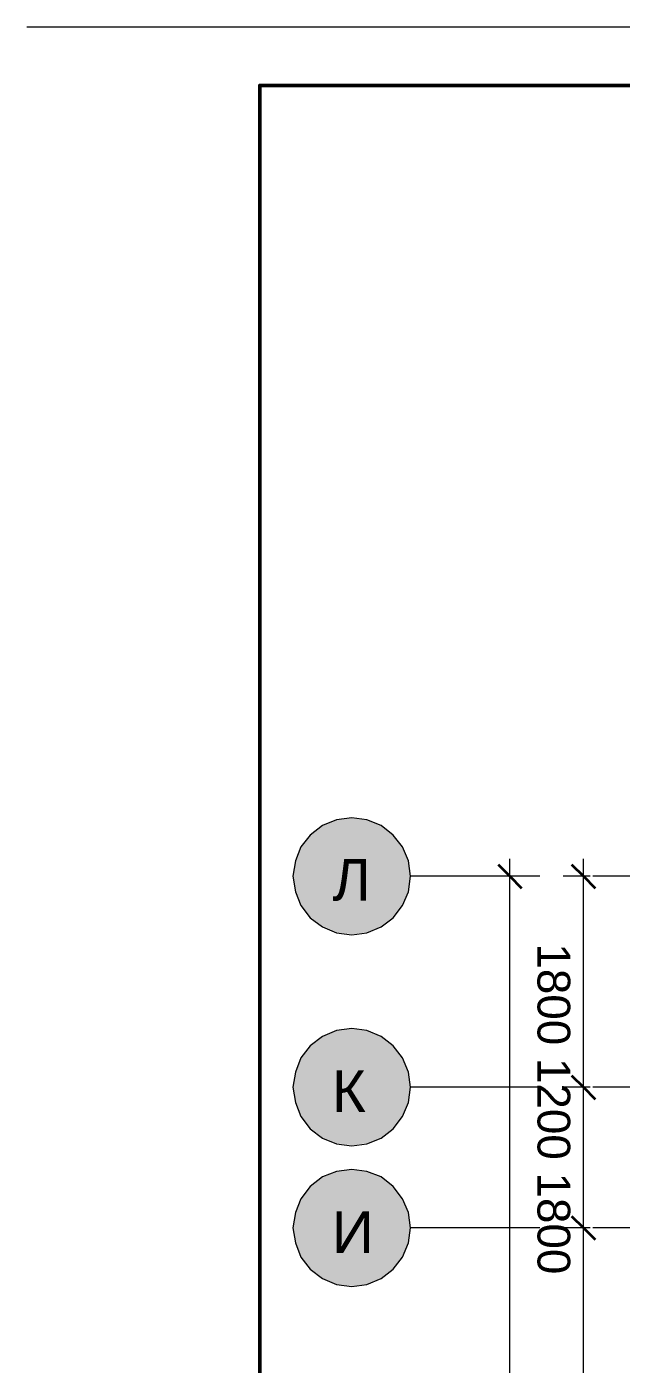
# Model space of a CAD drawing. Header units: millimetres. Extents: x -6983 to 114033, y -5968 to 36007.
# Drawn here: x -6983 to -1908, y 24601 to 36007 of the extents above; entities that cross this region are included whole.
import ezdxf

# ---------------------------------------------------------------- set-up
doc = ezdxf.new("R2010")
doc.units = ezdxf.units.MM
doc.layers.add('PDF _Геометрия', color=7, linetype='Continuous')
doc.layers.add('PDF _Текст', color=7, linetype='Continuous')
doc.layers.add('PDF _Сплошная заливка', color=7, linetype='Continuous', true_color=0xffffff)
doc.styles.add('PDF Arial', font='arial.ttf')

msp = doc.modelspace()

# ---------------------------------------------------------------- hatches: boundary and pattern name
at = {"layer": 'PDF _Сплошная заливка', "transparency": 33554559}
for points in [[(-4144, 29258), (-4174, 29262), (-4237, 29262), (-4339, 29249), (-4355, 29241), (-4368, 29236), (-4385, 29228), (-4398, 29224), (-4415, 29215), (-4427, 29211), (-4444, 29203), (-4457, 29198), (-4470, 29186), (-4478, 29181), (-4487, 29173), (-4495, 29169), (-4504, 29160), (-4512, 29156), (-4521, 29148), (-4529, 29143), (-4537, 29135), (-4546, 29131), (-4554, 29122), (-4563, 29118), (-4567, 29110), (-4576, 29101), (-4580, 29093), (-4592, 29080), (-4597, 29071), (-4609, 29059), (-4614, 29050), (-4626, 29038), (-4631, 29029), (-4643, 29016), (-4652, 28991), (-4656, 28983), (-4660, 28970), (-4664, 28961), (-4669, 28949), (-4673, 28940), (-4677, 28928), (-4681, 28919), (-4686, 28906), (-4690, 28898), (-4694, 28868), (-4711, 28767), (-4707, 28763), (-4707, 28737), (-4702, 28737), (-4702, 28712), (-4698, 28712), (-4698, 28686), (-4694, 28686), (-4694, 28661), (-4690, 28661), (-4690, 28631), (-4686, 28631), (-4686, 28623), (-4681, 28623), (-4681, 28610), (-4677, 28610), (-4677, 28602), (-4673, 28602), (-4673, 28589), (-4669, 28589), (-4669, 28581), (-4664, 28581), (-4664, 28568), (-4660, 28568), (-4660, 28559), (-4656, 28559), (-4656, 28547), (-4652, 28547), (-4652, 28538), (-4647, 28538), (-4647, 28526), (-4643, 28526), (-4643, 28513), (-4639, 28513), (-4626, 28500), (-4626, 28492), (-4622, 28492), (-4614, 28483), (-4614, 28475), (-4609, 28475), (-4601, 28466), (-4601, 28458), (-4597, 28458), (-4588, 28449), (-4588, 28441), (-4584, 28441), (-4576, 28433), (-4576, 28424), (-4571, 28424), (-4563, 28416), (-4563, 28407), (-4554, 28407), (-4550, 28403), (-4542, 28399), (-4533, 28390), (-4525, 28386), (-4521, 28382), (-4512, 28378), (-4504, 28369), (-4495, 28365), (-4491, 28361), (-4482, 28356), (-4474, 28348), (-4465, 28344), (-4457, 28335), (-4444, 28331), (-4427, 28323), (-4415, 28318), (-4398, 28310), (-4385, 28306), (-4368, 28297), (-4355, 28293), (-4339, 28284), (-4237, 28272), (-4174, 28268), (-4174, 28272), (-4144, 28276), (-4110, 28280), (-4080, 28284), (-4068, 28289), (-4059, 28293), (-4047, 28297), (-4038, 28301), (-4025, 28306), (-4009, 28314), (-3996, 28318), (-3987, 28323), (-3975, 28327), (-3949, 28339), (-3941, 28348), (-3932, 28352), (-3924, 28361), (-3915, 28365), (-3907, 28373), (-3898, 28378), (-3890, 28386), (-3882, 28390), (-3873, 28399), (-3865, 28403), (-3843, 28424), (-3839, 28433), (-3831, 28441), (-3827, 28449), (-3818, 28458), (-3814, 28466), (-3805, 28475), (-3801, 28483), (-3793, 28492), (-3788, 28500), (-3780, 28509), (-3767, 28534), (-3763, 28547), (-3755, 28564), (-3750, 28576), (-3742, 28593), (-3738, 28606), (-3729, 28623), (-3725, 28636), (-3721, 28665), (-3712, 28733), (-3708, 28796), (-3712, 28796), (-3712, 28830), (-3717, 28830), (-3717, 28864), (-3721, 28864), (-3721, 28894), (-3725, 28894), (-3725, 28906), (-3729, 28906), (-3729, 28915), (-3733, 28915), (-3733, 28923), (-3738, 28923), (-3738, 28936), (-3742, 28936), (-3742, 28945), (-3746, 28945), (-3746, 28953), (-3750, 28953), (-3750, 28966), (-3755, 28966), (-3755, 28974), (-3759, 28974), (-3759, 28983), (-3763, 28983), (-3763, 28995), (-3767, 28995), (-3767, 29004), (-3772, 29004), (-3772, 29012), (-3776, 29012), (-3776, 29021), (-3784, 29029), (-3788, 29029), (-3788, 29038), (-3801, 29050), (-3805, 29050), (-3805, 29059), (-3818, 29071), (-3822, 29071), (-3822, 29080), (-3835, 29093), (-3839, 29093), (-3839, 29101), (-3869, 29131), (-3877, 29135), (-3890, 29148), (-3898, 29152), (-3911, 29165), (-3920, 29169), (-3932, 29181), (-3941, 29186), (-3949, 29194), (-3975, 29207), (-3987, 29211), (-3996, 29215), (-4009, 29220), (-4025, 29228), (-4038, 29232), (-4047, 29236), (-4059, 29241), (-4068, 29245), (-4080, 29249), (-4110, 29253)], [(-4372, 29046), (-4372, 28445), (-4097, 28445), (-4097, 29046)], [(-4144, 27459), (-4174, 27464), (-4237, 27464), (-4339, 27451), (-4355, 27442), (-4368, 27438), (-4385, 27430), (-4398, 27425), (-4415, 27417), (-4427, 27413), (-4444, 27404), (-4457, 27400), (-4470, 27387), (-4478, 27383), (-4487, 27375), (-4495, 27370), (-4504, 27362), (-4512, 27358), (-4521, 27349), (-4529, 27345), (-4537, 27337), (-4546, 27332), (-4554, 27324), (-4563, 27320), (-4567, 27311), (-4576, 27303), (-4580, 27294), (-4592, 27282), (-4597, 27273), (-4609, 27260), (-4614, 27252), (-4626, 27239), (-4631, 27231), (-4643, 27218), (-4652, 27193), (-4656, 27184), (-4664, 27159), (-4669, 27150), (-4677, 27125), (-4681, 27117), (-4686, 27104), (-4690, 27095), (-4711, 26969), (-4707, 26964), (-4707, 26939), (-4702, 26939), (-4702, 26914), (-4698, 26914), (-4698, 26888), (-4694, 26888), (-4694, 26863), (-4690, 26863), (-4690, 26833), (-4686, 26833), (-4686, 26825), (-4681, 26825), (-4681, 26812), (-4677, 26812), (-4677, 26803), (-4673, 26803), (-4673, 26791), (-4669, 26791), (-4669, 26782), (-4664, 26782), (-4664, 26770), (-4660, 26770), (-4660, 26761), (-4656, 26761), (-4656, 26748), (-4652, 26748), (-4652, 26740), (-4647, 26740), (-4647, 26727), (-4643, 26727), (-4643, 26715), (-4639, 26715), (-4626, 26702), (-4626, 26693), (-4622, 26693), (-4614, 26685), (-4614, 26677), (-4609, 26677), (-4601, 26668), (-4601, 26660), (-4597, 26660), (-4588, 26651), (-4588, 26643), (-4584, 26643), (-4576, 26634), (-4576, 26626), (-4571, 26626), (-4563, 26617), (-4563, 26609), (-4554, 26609), (-4546, 26600), (-4537, 26596), (-4529, 26588), (-4521, 26583), (-4512, 26575), (-4504, 26571), (-4495, 26562), (-4487, 26558), (-4478, 26550), (-4470, 26545), (-4457, 26533), (-4432, 26524), (-4423, 26520), (-4410, 26516), (-4402, 26512), (-4389, 26507), (-4381, 26503), (-4368, 26499), (-4360, 26495), (-4347, 26490), (-4339, 26486), (-4237, 26473), (-4174, 26469), (-4174, 26473), (-4144, 26478), (-4110, 26482), (-4080, 26486), (-4055, 26495), (-4047, 26499), (-4021, 26507), (-4013, 26512), (-3987, 26520), (-3979, 26524), (-3966, 26528), (-3949, 26537), (-3941, 26545), (-3932, 26550), (-3920, 26562), (-3911, 26567), (-3898, 26579), (-3890, 26583), (-3877, 26596), (-3869, 26600), (-3843, 26626), (-3839, 26634), (-3831, 26643), (-3827, 26651), (-3818, 26660), (-3814, 26668), (-3805, 26677), (-3801, 26685), (-3793, 26693), (-3788, 26702), (-3780, 26710), (-3767, 26736), (-3763, 26748), (-3755, 26765), (-3750, 26778), (-3742, 26795), (-3738, 26808), (-3729, 26825), (-3725, 26837), (-3721, 26867), (-3712, 26935), (-3708, 26998), (-3712, 26998), (-3712, 27028), (-3717, 27028), (-3717, 27062), (-3721, 27062), (-3721, 27091), (-3725, 27091), (-3725, 27104), (-3729, 27104), (-3729, 27112), (-3733, 27112), (-3733, 27125), (-3738, 27125), (-3738, 27134), (-3742, 27134), (-3742, 27146), (-3746, 27146), (-3746, 27155), (-3750, 27155), (-3750, 27163), (-3755, 27163), (-3755, 27176), (-3759, 27176), (-3759, 27184), (-3763, 27184), (-3763, 27197), (-3767, 27197), (-3767, 27205), (-3772, 27205), (-3772, 27214), (-3776, 27214), (-3776, 27222), (-3784, 27231), (-3788, 27231), (-3788, 27239), (-3801, 27252), (-3805, 27252), (-3805, 27260), (-3818, 27273), (-3822, 27273), (-3822, 27282), (-3835, 27294), (-3839, 27294), (-3839, 27303), (-3869, 27332), (-3877, 27337), (-3890, 27349), (-3898, 27354), (-3911, 27366), (-3920, 27370), (-3932, 27383), (-3941, 27387), (-3949, 27396), (-3975, 27409), (-3987, 27413), (-3996, 27417), (-4009, 27421), (-4025, 27430), (-4038, 27434), (-4047, 27438), (-4059, 27442), (-4068, 27447), (-4080, 27451), (-4110, 27455)], [(-4377, 27248), (-4377, 26647), (-4093, 26647), (-4093, 27248)], [(-4144, 26258), (-4174, 26262), (-4237, 26262), (-4339, 26249), (-4347, 26245), (-4360, 26241), (-4368, 26236), (-4381, 26232), (-4389, 26228), (-4402, 26224), (-4410, 26220), (-4423, 26215), (-4432, 26211), (-4457, 26203), (-4470, 26190), (-4478, 26186), (-4487, 26177), (-4495, 26173), (-4504, 26165), (-4512, 26160), (-4521, 26152), (-4529, 26148), (-4537, 26139), (-4546, 26135), (-4554, 26126), (-4563, 26122), (-4567, 26114), (-4576, 26105), (-4580, 26097), (-4588, 26088), (-4592, 26080), (-4601, 26071), (-4605, 26063), (-4614, 26055), (-4618, 26046), (-4626, 26038), (-4631, 26029), (-4643, 26016), (-4652, 25991), (-4656, 25983), (-4660, 25970), (-4664, 25961), (-4669, 25949), (-4673, 25940), (-4677, 25928), (-4681, 25919), (-4686, 25906), (-4690, 25898), (-4694, 25868), (-4711, 25767), (-4707, 25763), (-4707, 25737), (-4702, 25737), (-4702, 25712), (-4698, 25712), (-4698, 25686), (-4694, 25686), (-4694, 25661), (-4690, 25661), (-4690, 25636), (-4686, 25636), (-4686, 25627), (-4681, 25627), (-4681, 25614), (-4677, 25614), (-4677, 25606), (-4673, 25606), (-4673, 25593), (-4669, 25593), (-4669, 25581), (-4664, 25581), (-4664, 25572), (-4660, 25572), (-4660, 25559), (-4656, 25559), (-4656, 25547), (-4652, 25547), (-4652, 25538), (-4647, 25538), (-4647, 25526), (-4643, 25526), (-4643, 25513), (-4639, 25513), (-4626, 25500), (-4626, 25492), (-4622, 25492), (-4609, 25479), (-4609, 25471), (-4605, 25471), (-4592, 25458), (-4592, 25449), (-4588, 25449), (-4576, 25437), (-4576, 25428), (-4571, 25428), (-4563, 25420), (-4563, 25411), (-4554, 25411), (-4546, 25403), (-4537, 25399), (-4529, 25390), (-4521, 25386), (-4512, 25378), (-4504, 25373), (-4495, 25365), (-4487, 25361), (-4478, 25352), (-4470, 25348), (-4457, 25335), (-4444, 25331), (-4427, 25323), (-4415, 25318), (-4398, 25310), (-4385, 25306), (-4368, 25297), (-4355, 25293), (-4339, 25284), (-4237, 25272), (-4174, 25268), (-4174, 25272), (-4144, 25276), (-4110, 25280), (-4080, 25284), (-4068, 25289), (-4059, 25293), (-4047, 25297), (-4038, 25301), (-4025, 25306), (-4009, 25314), (-3996, 25318), (-3987, 25323), (-3975, 25327), (-3949, 25339), (-3941, 25348), (-3932, 25352), (-3920, 25365), (-3911, 25369), (-3898, 25382), (-3890, 25386), (-3877, 25399), (-3869, 25403), (-3843, 25428), (-3839, 25437), (-3827, 25449), (-3822, 25458), (-3810, 25471), (-3805, 25479), (-3793, 25492), (-3788, 25500), (-3780, 25509), (-3767, 25534), (-3763, 25547), (-3759, 25555), (-3755, 25568), (-3746, 25585), (-3742, 25598), (-3738, 25606), (-3733, 25619), (-3729, 25627), (-3725, 25640), (-3721, 25669), (-3717, 25703), (-3712, 25733), (-3708, 25796), (-3712, 25796), (-3712, 25830), (-3717, 25830), (-3717, 25864), (-3721, 25864), (-3721, 25894), (-3725, 25894), (-3725, 25906), (-3729, 25906), (-3729, 25915), (-3733, 25915), (-3733, 25923), (-3738, 25923), (-3738, 25936), (-3742, 25936), (-3742, 25945), (-3746, 25945), (-3746, 25953), (-3750, 25953), (-3750, 25966), (-3755, 25966), (-3755, 25974), (-3759, 25974), (-3759, 25983), (-3763, 25983), (-3763, 25995), (-3767, 25995), (-3767, 26004), (-3772, 26004), (-3772, 26012), (-3776, 26012), (-3776, 26021), (-3784, 26029), (-3788, 26029), (-3788, 26038), (-3797, 26046), (-3801, 26046), (-3801, 26055), (-3810, 26063), (-3814, 26063), (-3814, 26071), (-3822, 26080), (-3827, 26080), (-3827, 26088), (-3835, 26097), (-3839, 26097), (-3839, 26105), (-3869, 26135), (-3877, 26139), (-3890, 26152), (-3898, 26156), (-3911, 26169), (-3920, 26173), (-3932, 26186), (-3941, 26190), (-3949, 26198), (-3966, 26207), (-3979, 26211), (-3987, 26215), (-4013, 26224), (-4021, 26228), (-4047, 26236), (-4055, 26241), (-4080, 26249), (-4110, 26253)], [(-4377, 26046), (-4377, 25445), (-4093, 25445), (-4093, 26046)]]:
    msp.add_hatch(color=256, dxfattribs=at).paths.add_polyline_path(points)

# ---------------------------------------------------------------- linework, layer by layer
at = {"layer": 'PDF _Геометрия', "lineweight": 9}
for points in [[(-6983, 36007), (52378, 36007), (52378, -5968), (-6983, -5968)], [(-2858, 2224), (-2858, 28911)], [(-2231, 2224), (-2231, 6874), (-2231, 11372), (-2231, 15870), (-2231, 18866), (-2231, 21866), (-2231, 23964), (-2231, 25763), (-2231, 26964), (-2231, 28911)], [(-2803, 28763), (-2858, 28763), (-3010, 28763)], [(-2172, 28763), (-2231, 28763), (-2379, 28763)], [(-2172, 26964), (-2231, 26964), (-2379, 26964)], [(-2172, 25763), (-2231, 25763), (-2379, 25763)]]:
    msp.add_lwpolyline(points, dxfattribs=at)
at = {"layer": 'PDF _Геометрия', "lineweight": 50}
msp.add_lwpolyline([(51878, -5469), (51878, 35507), (-4994, 35507), (-4994, -5469)], close=True, dxfattribs=at)
at = {"layer": 'PDF _Геометрия', "lineweight": 20}
for points in [[(-4207, 28263), (-4080, 28280), (-3958, 28331), (-3856, 28407), (-3776, 28513), (-3725, 28631), (-3708, 28763), (-3725, 28894), (-3776, 29012), (-3856, 29114), (-3958, 29194), (-4080, 29245), (-4207, 29262), (-4339, 29245), (-4457, 29194), (-4563, 29114), (-4643, 29012), (-4690, 28894), (-4711, 28763), (-4690, 28631), (-4643, 28513), (-4563, 28407), (-4457, 28331), (-4339, 28280)], [(-4207, 26465), (-4080, 26482), (-3958, 26528), (-3856, 26609), (-3776, 26715), (-3725, 26833), (-3708, 26964), (-3725, 27091), (-3776, 27214), (-3856, 27315), (-3958, 27396), (-4080, 27447), (-4207, 27464), (-4339, 27447), (-4457, 27396), (-4563, 27315), (-4643, 27214), (-4690, 27091), (-4711, 26964), (-4690, 26833), (-4643, 26715), (-4563, 26609), (-4457, 26528), (-4339, 26482)], [(-4207, 25263), (-4080, 25280), (-3958, 25331), (-3856, 25411), (-3776, 25513), (-3725, 25636), (-3708, 25763), (-3725, 25894), (-3776, 26012), (-3856, 26118), (-3958, 26198), (-4080, 26245), (-4207, 26262), (-4339, 26245), (-4457, 26198), (-4563, 26118), (-4643, 26012), (-4690, 25894), (-4711, 25763), (-4690, 25636), (-4643, 25513), (-4563, 25411), (-4457, 25331), (-4339, 25280)]]:
    msp.add_lwpolyline(points, close=True, dxfattribs=at)
at = {"layer": 'PDF _Геометрия', "lineweight": 35}
for points in [[(-2959, 28864), (-2858, 28763), (-2760, 28661)], [(-2333, 28864), (-2231, 28763), (-2130, 28661)], [(-2333, 27062), (-2231, 26964), (-2130, 26863)], [(-2333, 25864), (-2231, 25763), (-2130, 25665)]]:
    msp.add_lwpolyline(points, dxfattribs=at)
at = {"layer": 'PDF _Геометрия', "lineweight": 20}
for points in [[(-2604, 28763), (-3708, 28763)], [(-2354, 28763), (-2405, 28763)], [(-154, 28763), (-2151, 28763)], [(-2604, 26964), (-3708, 26964)], [(-2354, 26964), (-2405, 26964)], [(-154, 26964), (-2151, 26964)], [(-2604, 25763), (-3708, 25763)], [(-2354, 25763), (-2405, 25763)], [(-154, 25763), (-2151, 25763)]]:
    msp.add_lwpolyline(points, dxfattribs=at)

# ---------------------------------------------------------------- texts
at = {"layer": 'PDF _Текст', "char_height": 354, "attachment_point": 7, "style": 'PDF Arial'}
for s, insert in [('Л', (-4372, 28551)), ('К', (-4377, 26753)), ('И', (-4377, 25551))]:
    msp.add_mtext(s, dxfattribs=dict(at, insert=insert))
at = {"layer": 'PDF _Текст', "insert": (-2627, 28190), "char_height": 279.48, "attachment_point": 7, "rotation": 270, "style": 'PDF Arial'}
msp.add_mtext('1800 1200 1800', dxfattribs=at)

doc.saveas('drawing.dxf')
